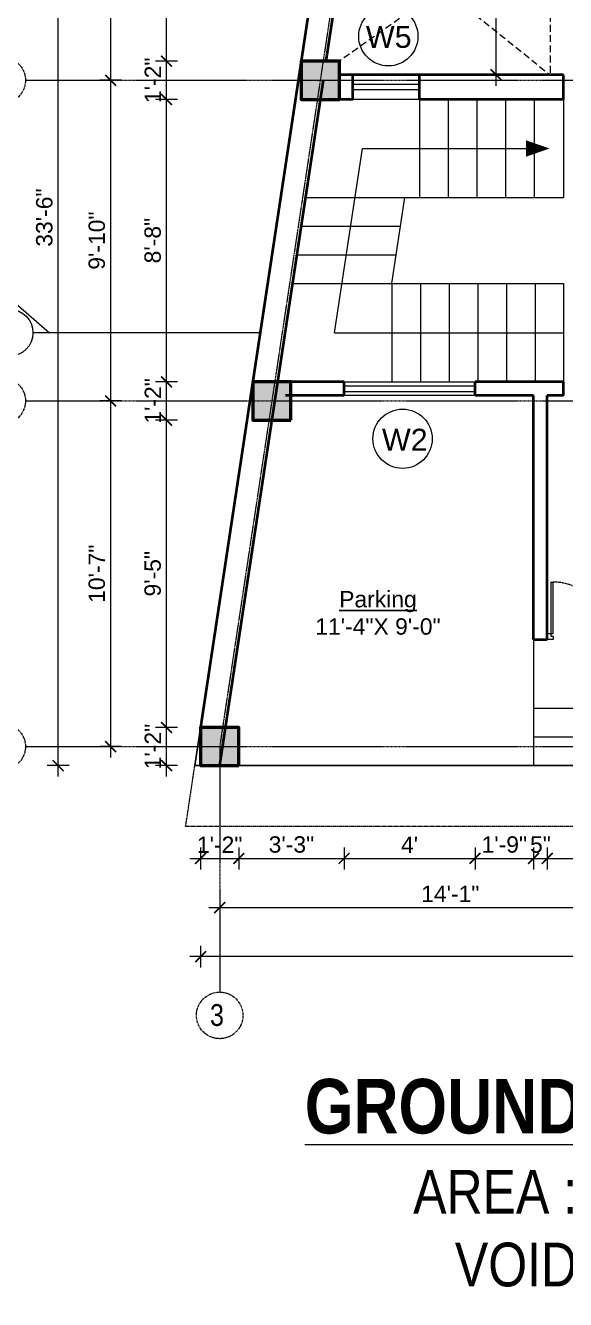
# Model space of a CAD drawing. Header units: inches. Extents: x 137851 to 141026, y -21374 to -19129.
# Drawn here: x 138116.1 to 138314, y -19929.7 to -19462.8 of the extents above; entities that cross this region are included whole.
import ezdxf

# ---------------------------------------------------------------- set-up
doc = ezdxf.new("R2010")
doc.units = ezdxf.units.IN
doc.header["$LTSCALE"] = 0.5
doc.header["$MEASUREMENT"] = 0
doc.header["$PDMODE"] = 66
doc.linetypes.add('CENTER', pattern=[2, 1.25, -0.25, 0.25, -0.25])
doc.linetypes.add('HIDDEN', pattern=[0.375, 0.25, -0.125])
for name, color, linetype, lineweight in [('Annotate-Lite.w', 177, 'Continuous', 9), ('Annotations-Bold.w', 177, 'Continuous', 13), ('C-COLUMN', 1, 'Continuous', 50), ('DIM', 4, 'Continuous', 5), ('DIM 1-100', 4, 'Continuous', 13), ('Door-Window.w', 4, 'Continuous', 15), ('HACTH', 253, 'Continuous', 9), ('stair', 132, 'Continuous', 13), ('TEXT', 220, 'Continuous', 9), ('Text-100.w', 254, 'Continuous', 9), ('wall', 1, 'Continuous', 40), ('window', 4, 'Continuous', 13)]:
    doc.layers.add(name, color=color, linetype=linetype, lineweight=lineweight)
doc.styles.add('ARAIL', font='ARIALN.TTF')
doc.styles.add('arial', font='arial.ttf')
doc.styles.add('arial.', font='arial.ttf')
doc.styles.add('gaurav', font='arial.ttf')
doc.styles.get("Standard").update_dxf_attribs({"font": 'arial.ttf'})
doc.dimstyles.new('1 by 96', dxfattribs={"dimtxt": 6, "dimasz": 4, "dimexe": 4, "dimexo": 4, "dimgap": 2, "dimtad": 1, "dimdec": 0, "dimzin": 0, "dimdsep": 46, "dimlunit": 4, "dimtxsty": 'Standard', "dimblk": 'ARCHTICK', "dimcen": 0, "dimdle": 4, "dimadec": 0, "dimazin": 0, "dimtfac": 1, "dimtdec": 0, "dimtix": 1, "dimtofl": 0, "dimtmove": 1, "dimatfit": 3, "dimldrblk": 'ARCHTICK', "dimfxl": 4, "dimfxlon": 1, "dimtolj": 1, "dimtzin": 0, "dimlwd": -1, "dimlwe": -1, "dimarcsym": 0})

# ---------------------------------------------------------------- blocks, each defined once
blk = doc.blocks.new('FDFDRE')
at = {"ltscale": 3}
for p, q in [((165701.11, -58637.82), (165701.1, -58641.5)), ((165701.1, -58641.5), (165703.55, -58641.5)), ((165704.78, -58637.83), (165701.11, -58637.82)), ((165703.55, -58641.5), (165703.53, -58672.63)), ((165704.78, -58639.66), (165703.55, -58639.66)), ((165703.55, -58639.66), (165703.55, -58641.5)), ((165703.55, -58641.5), (165704.78, -58641.5)), ((165704.78, -58641.5), (165704.76, -58672.65)), ((165704.78, -58639.66), (165704.78, -58637.83)), ((165766.98, -58637.83), (165770.65, -58637.82)), ((165766.98, -58639.66), (165766.98, -58637.83)), ((165766.98, -58639.66), (165768.2, -58639.66)), ((165766.98, -58641.5), (165767, -58672.65)), ((165768.2, -58641.5), (165766.98, -58641.5)), ((165768.2, -58639.66), (165768.2, -58641.5)), ((165770.65, -58641.5), (165768.2, -58641.5)), ((165768.2, -58641.5), (165768.22, -58672.63)), ((165770.65, -58637.82), (165770.65, -58641.5)), ((165703.53, -58672.63), (165704.76, -58672.65)), ((165768.22, -58672.63), (165767, -58672.65))]:
    blk.add_line(p, q, dxfattribs=at)
at = {"layer": 'Door-Window.w', "color": 9, "linetype": 'HIDDEN', "lineweight": 18}
for centre, start, end in [((165704.78, -58641.5), 269.96183, 3.38353), ((165766.98, -58641.5), 176.61647, 270.03817)]:
    blk.add_arc(centre, 31.16, start, end, dxfattribs=at)
blk = doc.blocks.new('_ArchTick')
at = {"color": 0, "linetype": 'ByBlock', "const_width": 0.15}
blk.add_lwpolyline([(-0.5, -0.5), (0.5, 0.5)], dxfattribs=at)
blk = doc.blocks.new('*D264')
at = {"layer": 'Defpoints', "color": 0, "transparency": 16777216}
for p in [(138167.79, -19720.04), (138180.28, -19720.04), (138180.28, -19734.04)]:
    blk.add_point(p, dxfattribs=at)
at = {"layer": 'DIM 1-100', "color": 0, "transparency": 16777216}
for p, q in [((138167.79, -19738.04), (138167.79, -19716.04)), ((138171.79, -19720.04), (138163.79, -19720.04)), ((138171.79, -19734.04), (138163.79, -19734.04))]:
    blk.add_line(p, q, dxfattribs=at)
at = {"layer": 'DIM 1-100', "color": 0, "transparency": 16777216, "xscale": 4, "yscale": 4, "zscale": 4}
for p, rotation in [((138167.79, -19720.04), 90), ((138167.79, -19734.04), 270)]:
    blk.add_blockref('_ArchTick', p, dxfattribs=dict(at, rotation=rotation))
at = {"layer": 'DIM 1-100', "color": 0, "transparency": 16777216, "insert": (138162.78, -19727.04), "char_height": 6, "attachment_point": 5, "rotation": 90}
blk.add_mtext('\\A1;1\'-2"', dxfattribs=at)
blk = doc.blocks.new('*D265')
at = {"layer": 'Defpoints', "color": 0, "transparency": 16777216}
for p in [(138167.79, -19607.39), (138199.4, -19607.39), (138180.28, -19720.04)]:
    blk.add_point(p, dxfattribs=at)
at = {"layer": 'DIM 1-100', "color": 0, "transparency": 16777216}
for p, q in [((138167.79, -19724.04), (138167.79, -19603.39)), ((138171.79, -19607.39), (138163.79, -19607.39)), ((138171.79, -19720.04), (138163.79, -19720.04))]:
    blk.add_line(p, q, dxfattribs=at)
at = {"layer": 'DIM 1-100', "color": 0, "transparency": 16777216, "xscale": 4, "yscale": 4, "zscale": 4}
for p, rotation in [((138167.79, -19607.39), 90), ((138167.79, -19720.04), 270)]:
    blk.add_blockref('_ArchTick', p, dxfattribs=dict(at, rotation=rotation))
at = {"layer": 'DIM 1-100', "color": 0, "transparency": 16777216, "insert": (138162.73, -19663.71), "char_height": 6, "attachment_point": 5, "rotation": 90}
blk.add_mtext('\\A1;9\'-5"', dxfattribs=at)
blk = doc.blocks.new('*D266')
at = {"layer": 'Defpoints', "color": 0, "transparency": 16777216}
for p in [(138167.79, -19593.39), (138199.4, -19593.39), (138199.4, -19607.39)]:
    blk.add_point(p, dxfattribs=at)
at = {"layer": 'DIM 1-100', "color": 0, "transparency": 16777216}
for p, q in [((138167.79, -19611.39), (138167.79, -19589.39)), ((138171.79, -19593.39), (138163.79, -19593.39)), ((138171.79, -19607.39), (138163.79, -19607.39))]:
    blk.add_line(p, q, dxfattribs=at)
at = {"layer": 'DIM 1-100', "color": 0, "transparency": 16777216, "xscale": 4, "yscale": 4, "zscale": 4}
for p, rotation in [((138167.79, -19593.39), 90), ((138167.79, -19607.39), 270)]:
    blk.add_blockref('_ArchTick', p, dxfattribs=dict(at, rotation=rotation))
at = {"layer": 'DIM 1-100', "color": 0, "transparency": 16777216, "insert": (138162.78, -19600.39), "char_height": 6, "attachment_point": 5, "rotation": 90}
blk.add_mtext('\\A1;1\'-2"', dxfattribs=at)
blk = doc.blocks.new('*D267')
at = {"layer": 'Defpoints', "color": 0, "transparency": 16777216}
for p in [(138167.79, -19489.89), (138217.14, -19489.89), (138199.4, -19593.39)]:
    blk.add_point(p, dxfattribs=at)
at = {"layer": 'DIM 1-100', "color": 0, "transparency": 16777216}
for p, q in [((138167.79, -19597.39), (138167.79, -19485.89)), ((138171.79, -19489.89), (138163.79, -19489.89)), ((138171.79, -19593.39), (138163.79, -19593.39))]:
    blk.add_line(p, q, dxfattribs=at)
at = {"layer": 'DIM 1-100', "color": 0, "transparency": 16777216, "xscale": 4, "yscale": 4, "zscale": 4}
for p, rotation in [((138167.79, -19489.89), 90), ((138167.79, -19593.39), 270)]:
    blk.add_blockref('_ArchTick', p, dxfattribs=dict(at, rotation=rotation))
at = {"layer": 'DIM 1-100', "color": 0, "transparency": 16777216, "insert": (138162.73, -19541.64), "char_height": 6, "attachment_point": 5, "rotation": 90}
blk.add_mtext('\\A1;8\'-8"', dxfattribs=at)
blk = doc.blocks.new('*D268')
at = {"layer": 'Defpoints', "color": 0, "transparency": 16777216}
for p in [(138167.79, -19475.89), (138217.14, -19475.89), (138217.14, -19489.89)]:
    blk.add_point(p, dxfattribs=at)
at = {"layer": 'DIM 1-100', "color": 0, "transparency": 16777216}
for p, q in [((138167.79, -19493.89), (138167.79, -19471.89)), ((138171.79, -19475.89), (138163.79, -19475.89)), ((138171.79, -19489.89), (138163.79, -19489.89))]:
    blk.add_line(p, q, dxfattribs=at)
at = {"layer": 'DIM 1-100', "color": 0, "transparency": 16777216, "xscale": 4, "yscale": 4, "zscale": 4}
for p, rotation in [((138167.79, -19475.89), 90), ((138167.79, -19489.89), 270)]:
    blk.add_blockref('_ArchTick', p, dxfattribs=dict(at, rotation=rotation))
at = {"layer": 'DIM 1-100', "color": 0, "transparency": 16777216, "insert": (138162.78, -19482.89), "char_height": 6, "attachment_point": 5, "rotation": 90}
blk.add_mtext('\\A1;1\'-2"', dxfattribs=at)
blk = doc.blocks.new('*D269')
at = {"layer": 'Defpoints', "color": 0, "transparency": 16777216}
for p in [(138167.79, -19346.83), (138238.75, -19346.83), (138217.14, -19475.89)]:
    blk.add_point(p, dxfattribs=at)
at = {"layer": 'DIM 1-100', "color": 0, "transparency": 16777216}
for p, q in [((138171.79, -19346.83), (138163.79, -19346.83)), ((138167.79, -19479.89), (138167.79, -19342.83)), ((138171.79, -19475.89), (138163.79, -19475.89))]:
    blk.add_line(p, q, dxfattribs=at)
at = {"layer": 'DIM 1-100', "color": 0, "transparency": 16777216, "xscale": 4, "yscale": 4, "zscale": 4}
for p, rotation in [((138167.79, -19346.83), 90), ((138167.79, -19475.89), 270)]:
    blk.add_blockref('_ArchTick', p, dxfattribs=dict(at, rotation=rotation))
at = {"layer": 'DIM 1-100', "color": 0, "transparency": 16777216, "insert": (138162.73, -19411.36), "char_height": 6, "attachment_point": 5, "rotation": 90}
blk.add_mtext('\\A1;10\'-9"', dxfattribs=at)
blk = doc.blocks.new('*D255')
at = {"layer": 'Defpoints', "color": 0, "transparency": 16777216}
for p in [(138245.75, -19339.83), (138147.32, -19482.89), (138224.14, -19482.89)]:
    blk.add_point(p, dxfattribs=at)
at = {"layer": 'DIM 1-100', "color": 0, "transparency": 16777216}
for p, q in [((138147.32, -19335.83), (138147.32, -19486.89)), ((138151.32, -19339.83), (138143.32, -19339.83)), ((138151.32, -19482.89), (138143.32, -19482.89))]:
    blk.add_line(p, q, dxfattribs=at)
at = {"layer": 'DIM 1-100', "color": 0, "transparency": 16777216, "xscale": 4, "yscale": 4, "zscale": 4}
for p, rotation in [((138147.32, -19339.83), 90), ((138147.32, -19482.89), 270)]:
    blk.add_blockref('_ArchTick', p, dxfattribs=dict(at, rotation=rotation))
at = {"layer": 'DIM 1-100', "color": 0, "transparency": 16777216, "insert": (138142.31, -19411.36), "char_height": 6, "attachment_point": 5, "rotation": 90}
blk.add_mtext('\\A1;11\'-11"', dxfattribs=at)
blk = doc.blocks.new('*D256')
at = {"layer": 'Defpoints', "color": 0, "transparency": 16777216}
for p in [(138224.14, -19482.89), (138147.32, -19600.39), (138206.4, -19600.39)]:
    blk.add_point(p, dxfattribs=at)
at = {"layer": 'DIM 1-100', "color": 0, "transparency": 16777216}
for p, q in [((138147.32, -19478.89), (138147.32, -19604.39)), ((138151.32, -19482.89), (138143.32, -19482.89)), ((138151.32, -19600.39), (138143.32, -19600.39))]:
    blk.add_line(p, q, dxfattribs=at)
at = {"layer": 'DIM 1-100', "color": 0, "transparency": 16777216, "xscale": 4, "yscale": 4, "zscale": 4}
for p, rotation in [((138147.32, -19482.89), 90), ((138147.32, -19600.39), 270)]:
    blk.add_blockref('_ArchTick', p, dxfattribs=dict(at, rotation=rotation))
at = {"layer": 'DIM 1-100', "color": 0, "transparency": 16777216, "insert": (138142.26, -19541.64), "char_height": 6, "attachment_point": 5, "rotation": 90}
blk.add_mtext('\\A1;9\'-10"', dxfattribs=at)
blk = doc.blocks.new('*D257')
at = {"layer": 'Defpoints', "color": 0, "transparency": 16777216}
for p in [(138206.4, -19600.39), (138147.32, -19727.04), (138187.28, -19727.04)]:
    blk.add_point(p, dxfattribs=at)
at = {"layer": 'DIM 1-100', "color": 0, "transparency": 16777216}
for p, q in [((138147.32, -19596.39), (138147.32, -19731.04)), ((138151.32, -19600.39), (138143.32, -19600.39)), ((138151.32, -19727.04), (138143.32, -19727.04))]:
    blk.add_line(p, q, dxfattribs=at)
at = {"layer": 'DIM 1-100', "color": 0, "transparency": 16777216, "xscale": 4, "yscale": 4, "zscale": 4}
for p, rotation in [((138147.32, -19600.39), 90), ((138147.32, -19727.04), 270)]:
    blk.add_blockref('_ArchTick', p, dxfattribs=dict(at, rotation=rotation))
at = {"layer": 'DIM 1-100', "color": 0, "transparency": 16777216, "insert": (138142.26, -19663.71), "char_height": 6, "attachment_point": 5, "rotation": 90}
blk.add_mtext('\\A1;10\'-7"', dxfattribs=at)
blk = doc.blocks.new('*D258')
at = {"layer": 'Defpoints', "color": 0, "transparency": 16777216}
for p in [(138128.07, -19332.36), (138238.81, -19332.36), (138180.28, -19734.04)]:
    blk.add_point(p, dxfattribs=at)
at = {"layer": 'DIM 1-100', "color": 0, "transparency": 16777216}
for p, q in [((138128.07, -19738.04), (138128.07, -19328.36)), ((138132.07, -19332.36), (138124.07, -19332.36)), ((138132.07, -19734.04), (138124.07, -19734.04))]:
    blk.add_line(p, q, dxfattribs=at)
at = {"layer": 'DIM 1-100', "color": 0, "transparency": 16777216, "xscale": 4, "yscale": 4, "zscale": 4}
for p, rotation in [((138128.07, -19332.36), 90), ((138128.07, -19734.04), 270)]:
    blk.add_blockref('_ArchTick', p, dxfattribs=dict(at, rotation=rotation))
at = {"layer": 'DIM 1-100', "color": 0, "transparency": 16777216, "insert": (138123.01, -19533.2), "char_height": 6, "attachment_point": 5, "rotation": 90}
blk.add_mtext('\\A1;33\'-6"', dxfattribs=at)
blk = doc.blocks.new('*D295')
at = {"layer": 'Defpoints', "color": 0, "transparency": 16777216}
for p in [(138180.28, -19734.04), (138194.28, -19734.04), (138194.28, -19768.04)]:
    blk.add_point(p, dxfattribs=at)
at = {"layer": 'DIM 1-100', "color": 0, "transparency": 16777216}
for p, q in [((138180.28, -19764.04), (138180.28, -19772.04)), ((138194.28, -19764.04), (138194.28, -19772.04)), ((138176.28, -19768.04), (138198.28, -19768.04))]:
    blk.add_line(p, q, dxfattribs=at)
at = {"layer": 'DIM 1-100', "color": 0, "transparency": 16777216, "xscale": 4, "yscale": 4, "zscale": 4, "rotation": 180}
blk.add_blockref('_ArchTick', (138180.28, -19768.04), dxfattribs=at)
at = {"layer": 'DIM 1-100', "color": 0, "transparency": 16777216, "xscale": 4, "yscale": 4, "zscale": 4}
blk.add_blockref('_ArchTick', (138194.28, -19768.04), dxfattribs=at)
at = {"layer": 'DIM 1-100', "color": 0, "transparency": 16777216, "insert": (138187.28, -19763.03), "char_height": 6, "attachment_point": 5}
blk.add_mtext('\\A1;1\'-2"', dxfattribs=at)
blk = doc.blocks.new('*D296')
at = {"layer": 'Defpoints', "color": 0, "transparency": 16777216}
for p in [(138232.87, -19598.39), (138194.28, -19734.04), (138232.87, -19768.04)]:
    blk.add_point(p, dxfattribs=at)
at = {"layer": 'DIM 1-100', "color": 0, "transparency": 16777216}
for p, q in [((138194.28, -19764.04), (138194.28, -19772.04)), ((138232.87, -19764.04), (138232.87, -19772.04)), ((138190.28, -19768.04), (138236.87, -19768.04))]:
    blk.add_line(p, q, dxfattribs=at)
at = {"layer": 'DIM 1-100', "color": 0, "transparency": 16777216, "xscale": 4, "yscale": 4, "zscale": 4, "rotation": 180}
blk.add_blockref('_ArchTick', (138194.28, -19768.04), dxfattribs=at)
at = {"layer": 'DIM 1-100', "color": 0, "transparency": 16777216, "xscale": 4, "yscale": 4, "zscale": 4}
blk.add_blockref('_ArchTick', (138232.87, -19768.04), dxfattribs=at)
at = {"layer": 'DIM 1-100', "color": 0, "transparency": 16777216, "insert": (138213.58, -19762.97), "char_height": 6, "attachment_point": 5}
blk.add_mtext('\\A1;3\'-3"', dxfattribs=at)
blk = doc.blocks.new('*D297')
at = {"layer": 'Defpoints', "color": 0, "transparency": 16777216}
for p in [(138232.87, -19598.39), (138280.87, -19598.39), (138280.87, -19768.04)]:
    blk.add_point(p, dxfattribs=at)
at = {"layer": 'DIM 1-100', "color": 0, "transparency": 16777216}
for p, q in [((138232.87, -19764.04), (138232.87, -19772.04)), ((138280.87, -19764.04), (138280.87, -19772.04)), ((138228.87, -19768.04), (138284.87, -19768.04))]:
    blk.add_line(p, q, dxfattribs=at)
at = {"layer": 'DIM 1-100', "color": 0, "transparency": 16777216, "xscale": 4, "yscale": 4, "zscale": 4, "rotation": 180}
blk.add_blockref('_ArchTick', (138232.87, -19768.04), dxfattribs=at)
at = {"layer": 'DIM 1-100', "color": 0, "transparency": 16777216, "xscale": 4, "yscale": 4, "zscale": 4}
blk.add_blockref('_ArchTick', (138280.87, -19768.04), dxfattribs=at)
at = {"layer": 'DIM 1-100', "color": 0, "transparency": 16777216, "insert": (138256.87, -19763.04), "char_height": 6, "attachment_point": 5}
blk.add_mtext("\\A1;4'", dxfattribs=at)
blk = doc.blocks.new('*D298')
at = {"layer": 'Defpoints', "color": 0, "transparency": 16777216}
for p in [(138280.87, -19598.39), (138302.35, -19598.39), (138302.35, -19768.04)]:
    blk.add_point(p, dxfattribs=at)
at = {"layer": 'DIM 1-100', "color": 0, "transparency": 16777216}
for p, q in [((138280.87, -19764.04), (138280.87, -19772.04)), ((138302.35, -19764.04), (138302.35, -19772.04)), ((138276.87, -19768.04), (138306.35, -19768.04))]:
    blk.add_line(p, q, dxfattribs=at)
at = {"layer": 'DIM 1-100', "color": 0, "transparency": 16777216, "xscale": 4, "yscale": 4, "zscale": 4, "rotation": 180}
blk.add_blockref('_ArchTick', (138280.87, -19768.04), dxfattribs=at)
at = {"layer": 'DIM 1-100', "color": 0, "transparency": 16777216, "xscale": 4, "yscale": 4, "zscale": 4}
blk.add_blockref('_ArchTick', (138302.35, -19768.04), dxfattribs=at)
at = {"layer": 'DIM 1-100', "color": 0, "transparency": 16777216, "insert": (138291.61, -19762.98), "char_height": 6, "attachment_point": 5}
blk.add_mtext('\\A1;1\'-9"', dxfattribs=at)
blk = doc.blocks.new('*D299')
at = {"layer": 'Defpoints', "color": 0, "transparency": 16777216}
for p in [(138302.35, -19598.39), (138307.35, -19687.8), (138307.35, -19768.04)]:
    blk.add_point(p, dxfattribs=at)
at = {"layer": 'DIM 1-100', "color": 0, "transparency": 16777216}
for p, q in [((138302.35, -19764.04), (138302.35, -19772.04)), ((138307.35, -19764.04), (138307.35, -19772.04))]:
    blk.add_line(p, q, dxfattribs=at)
at = {"layer": 'DIM 1-100', "color": 0, "transparency": 16777216, "insert": (138304.85, -19762.99), "char_height": 6, "attachment_point": 5}
blk.add_mtext('\\A1;5"', dxfattribs=at)
blk = doc.blocks.new('*D287')
at = {"layer": 'Defpoints', "color": 0, "transparency": 16777216}
for p in [(138307.35, -19687.8), (138349.35, -19734.04), (138349.35, -19768.04)]:
    blk.add_point(p, dxfattribs=at)
at = {"layer": 'DIM 1-100', "color": 0, "transparency": 16777216}
for p, q in [((138307.35, -19764.04), (138307.35, -19772.04)), ((138349.35, -19764.04), (138349.35, -19772.04)), ((138303.35, -19768.04), (138353.35, -19768.04))]:
    blk.add_line(p, q, dxfattribs=at)
at = {"layer": 'DIM 1-100', "color": 0, "transparency": 16777216, "xscale": 4, "yscale": 4, "zscale": 4, "rotation": 180}
blk.add_blockref('_ArchTick', (138307.35, -19768.04), dxfattribs=at)
at = {"layer": 'DIM 1-100', "color": 0, "transparency": 16777216, "xscale": 4, "yscale": 4, "zscale": 4}
blk.add_blockref('_ArchTick', (138349.35, -19768.04), dxfattribs=at)
at = {"layer": 'DIM 1-100', "color": 0, "transparency": 16777216, "insert": (138328.35, -19762.97), "char_height": 6, "attachment_point": 5}
blk.add_mtext('\\A1;3\'-6"', dxfattribs=at)
blk = doc.blocks.new('*D292')
at = {"layer": 'Defpoints', "color": 0, "transparency": 16777216}
for p in [(138187.28, -19733.96), (138356.35, -19734.04), (138356.35, -19786.04)]:
    blk.add_point(p, dxfattribs=at)
at = {"layer": 'DIM 1-100', "color": 0, "transparency": 16777216}
for p, q in [((138183.28, -19786.04), (138360.35, -19786.04)), ((138187.28, -19782.04), (138187.28, -19790.04)), ((138356.35, -19782.04), (138356.35, -19790.04))]:
    blk.add_line(p, q, dxfattribs=at)
at = {"layer": 'DIM 1-100', "color": 0, "transparency": 16777216, "xscale": 4, "yscale": 4, "zscale": 4, "rotation": 180}
blk.add_blockref('_ArchTick', (138187.28, -19786.04), dxfattribs=at)
at = {"layer": 'DIM 1-100', "color": 0, "transparency": 16777216, "xscale": 4, "yscale": 4, "zscale": 4}
blk.add_blockref('_ArchTick', (138356.35, -19786.04), dxfattribs=at)
at = {"layer": 'DIM 1-100', "color": 0, "transparency": 16777216, "insert": (138271.81, -19781.03), "char_height": 6, "attachment_point": 5}
blk.add_mtext('\\A1;14\'-1"', dxfattribs=at)
blk = doc.blocks.new('*D207')
at = {"layer": 'Defpoints', "color": 0, "transparency": 16777216}
for p in [(138180.28, -19734.04), (138481.58, -19734.04), (138180.28, -19804.04)]:
    blk.add_point(p, dxfattribs=at)
at = {"layer": 'DIM 1-100', "color": 0, "transparency": 16777216}
for p, q in [((138180.28, -19800.04), (138180.28, -19808.04)), ((138481.58, -19800.04), (138481.58, -19808.04)), ((138485.58, -19804.04), (138176.28, -19804.04))]:
    blk.add_line(p, q, dxfattribs=at)
at = {"layer": 'DIM 1-100', "color": 0, "transparency": 16777216, "xscale": 4, "yscale": 4, "zscale": 4, "rotation": 180}
blk.add_blockref('_ArchTick', (138180.28, -19804.04), dxfattribs=at)
at = {"layer": 'DIM 1-100', "color": 0, "transparency": 16777216, "xscale": 4, "yscale": 4, "zscale": 4}
blk.add_blockref('_ArchTick', (138481.58, -19804.04), dxfattribs=at)
at = {"layer": 'DIM 1-100', "color": 0, "transparency": 16777216, "insert": (138330.93, -19798.98), "char_height": 6, "attachment_point": 5}
blk.add_mtext('\\A1;25\'-1"', dxfattribs=at)
blk = doc.blocks.new('*D209')
at = {"layer": 'Defpoints', "color": 0, "transparency": 16777216}
for p in [(138288.57, -19421.35), (138308.35, -19421.35), (138308.35, -19480.89)]:
    blk.add_point(p, dxfattribs=at)
at = {"layer": 'DIM 1-100', "color": 0, "transparency": 16777216}
for p, q in [((138292.57, -19421.35), (138284.57, -19421.35)), ((138288.57, -19484.89), (138288.57, -19417.35)), ((138292.57, -19480.89), (138284.57, -19480.89))]:
    blk.add_line(p, q, dxfattribs=at)
at = {"layer": 'DIM 1-100', "color": 0, "transparency": 16777216, "xscale": 4, "yscale": 4, "zscale": 4}
for p, rotation in [((138288.57, -19421.35), 90), ((138288.57, -19480.89), 270)]:
    blk.add_blockref('_ArchTick', p, dxfattribs=dict(at, rotation=rotation))
at = {"layer": 'DIM 1-100', "color": 0, "transparency": 16777216, "insert": (138283.52, -19451.12), "char_height": 6, "attachment_point": 5, "rotation": 90}
blk.add_mtext("\\A1;5'", dxfattribs=at)

msp = doc.modelspace()

# ---------------------------------------------------------------- hatches: boundary and pattern name
at = {"layer": 'C-COLUMN'}
h = msp.add_hatch(color=256, dxfattribs=at)
h.dxf.hatch_style = 1
h.paths.add_polyline_path([(138217.14, -19475.89), (138217.14, -19489.89), (138231.14, -19489.89), (138231.14, -19475.89)])
h = msp.add_hatch(color=256, dxfattribs=at)
h.dxf.hatch_style = 1
h.paths.add_polyline_path([(138199.4, -19593.39), (138199.4, -19607.39), (138213.4, -19607.39), (138213.4, -19593.39)])
h = msp.add_hatch(color=256, dxfattribs=at)
h.dxf.hatch_style = 1
h.paths.add_polyline_path([(138180.28, -19720.04), (138180.28, -19734.04), (138194.28, -19734.04), (138194.28, -19720.04)])

# ---------------------------------------------------------------- linework, layer by layer
at = {"layer": 'Annotate-Lite.w', "ltscale": 0.005}
for centre in [(138249.1, -19466.79), (138254.3, -19614.25)]:
    msp.add_circle(centre, 10.86, dxfattribs=at)
at = {"layer": 'Annotations-Bold.w', "linetype": 'CENTER', "ltscale": 0.3}
for p, q in [((138116.1, -19482.89), (138562.85, -19482.89)), ((138116.1, -19600.39), (138562.85, -19600.39)), ((138116.1, -19727.04), (138562.85, -19727.04))]:
    msp.add_line(p, q, dxfattribs=at)
msp.add_lwpolyline([(138245.75, -19256.82), (138245.75, -19339.83), (138224.14, -19482.89), (138206.4, -19600.39), (138187.28, -19727.04), (138187.28, -19817.04)], dxfattribs=at)
at = {"layer": 'Annotations-Bold.w', "linetype": 'CENTER', "ltscale": 1.5}
for centre in [(138107.56, -19482.89), (138107.56, -19600.39), (138107.56, -19727.04), (138187.28, -19825.57)]:
    msp.add_circle(centre, 8.53, dxfattribs=at)
at = {"layer": 'C-COLUMN'}
for points in [[(138231.14, -19489.89), (138231.14, -19475.89), (138217.14, -19475.89), (138217.14, -19489.89)], [(138213.4, -19607.39), (138213.4, -19593.39), (138199.4, -19593.39), (138199.4, -19607.39)], [(138194.28, -19734.04), (138194.28, -19720.04), (138180.28, -19720.04), (138180.28, -19734.04)]]:
    msp.add_lwpolyline(points, close=True, dxfattribs=at)
at = {"layer": 'Defpoints'}
msp.add_lwpolyline([(138238.81, -19332.36), (138481.58, -19341.93), (138481.58, -19734.04), (138178.18, -19733.93), (138238.81, -19332.36)], dxfattribs=at)
at = {"layer": 'DIM'}
for p, q in [((138229.42, -19575.39), (138239.62, -19507.89)), ((138239.62, -19507.89), (138299.55, -19507.89, 0)), ((138229.42, -19575.39), (138313.35, -19575.39))]:
    msp.add_line(p, q, dxfattribs=at)
at = {"layer": 'HACTH', "linetype": 'HIDDEN', "ltscale": 20}
for p, q in [((138308.35, -19421.35), (138231.14, -19475.89)), ((138234.48, -19421.35), (138308.35, -19480.89))]:
    msp.add_line(p, q, dxfattribs=at)
at = {"layer": 'HACTH', "linetype": 'HIDDEN', "ltscale": 0.3}
for p, q in [((138174.79, -19756.37), (138179.98, -19722.04)), ((138352.35, -19756.37), (138174.79, -19756.37))]:
    msp.add_line(p, q, dxfattribs=at)
at = {"layer": 'HACTH', "linetype": 'HIDDEN', "ltscale": 20}
msp.add_lwpolyline([(138308.35, -19421.35), (138308.35, -19480.89), (138231.14, -19480.89), (138231.14, -19475.89), (138226.24, -19475.89), (138234.48, -19421.35), (138308.35, -19421.35)], dxfattribs=at)
at = {"layer": 'stair', "linetype": 'ByBlock'}
for p, q in [((138313.35, -19489.89), (138313.35, -19525.89)), ((138218.69, -19525.89), (138255.1, -19525.89)), ((138250.35, -19557.39), (138255.1, -19525.89)), ((138255.1, -19525.89), (138313.35, -19525.89)), ((138217.11, -19536.39), (138253.52, -19536.39)), ((138215.52, -19546.89), (138251.93, -19546.89)), ((138213.94, -19557.39), (138250.35, -19557.39)), ((138250.35, -19557.39), (138313.35, -19557.39)), ((138250.35, -19557.39), (138250.35, -19593.39)), ((138260.85, -19557.39), (138260.85, -19593.39)), ((138271.35, -19557.39), (138271.35, -19593.39)), ((138281.85, -19557.39), (138281.85, -19593.39)), ((138292.35, -19557.39), (138292.35, -19593.39)), ((138302.85, -19557.39), (138302.85, -19593.39)), ((138313.35, -19557.39), (138313.35, -19593.39)), ((138302.35, -19687.8), (138302.35, -19734.04)), ((138302.35, -19713.04), (138349.35, -19713.04)), ((138302.35, -19723.54), (138349.35, -19723.54)), ((138302.35, -19734.04), (138349.35, -19734.04))]:
    msp.add_line(p, q, dxfattribs=at)
for points in [[(138260.54, -19489.89), (138260.54, -19525.89)], [(138271.04, -19489.89), (138271.04, -19525.89)], [(138281.54, -19489.89), (138281.54, -19525.89)], [(138292.04, -19489.89), (138292.04, -19525.89)], [(138302.54, -19489.89), (138302.54, -19525.89)]]:
    msp.add_lwpolyline(points, dxfattribs=at)
at = {"layer": 'stair', "linetype": 'ByBlock', "elevation": 0}
msp.add_lwpolyline([(138299.55, -19507.89, 6, 0, 0), (138308.22, -19507.89, 0, 0, 0)], format="xyseb", dxfattribs=at)
at = {"layer": 'TEXT'}
for points in [[(138101.78, -19575.39), (138094.64, -19575.39), (138109.78, -19562.3), (138124.92, -19575.39)], [(138202.12, -19575.39), (138118.85, -19575.39)]]:
    msp.add_lwpolyline(points, dxfattribs=at)
msp.add_circle((138110.32, -19575.39), 8.53, dxfattribs=at)
at = {"layer": 'wall'}
for p, q in [((138225.38, -19421.35), (138217.14, -19475.89)), ((138217.14, -19475.89), (138180.28, -19720.04)), ((138217.14, -19475.89), (138180.28, -19720.04)), ((138313.35, -19480.89), (138231.14, -19480.89)), ((138236.14, -19489.89), (138236.14, -19480.89)), ((138260.54, -19489.89), (138260.54, -19480.89)), ((138313.35, -19489.89), (138313.35, -19480.89)), ((138236.14, -19489.89), (138224.13, -19489.89)), ((138313.35, -19489.89), (138260.54, -19489.89)), ((138232.87, -19593.39), (138208.5, -19593.39)), ((138232.87, -19593.39), (138208.5, -19593.39)), ((138232.87, -19598.39), (138232.87, -19593.39)), ((138313.35, -19593.39), (138280.87, -19593.39)), ((138313.35, -19593.39), (138280.87, -19593.39)), ((138280.87, -19598.39), (138280.87, -19593.39)), ((138313.35, -19598.39), (138313.35, -19593.39)), ((138232.87, -19598.39), (138211.4, -19598.39)), ((138302.35, -19598.39), (138280.87, -19598.39)), ((138302.35, -19687.8), (138302.35, -19598.39)), ((138313.35, -19598.39), (138307.35, -19598.39)), ((138307.35, -19687.8), (138307.35, -19598.39)), ((138302.35, -19687.8), (138307.35, -19687.8))]:
    msp.add_line(p, q, dxfattribs=at)
for points in [[(138234.48, -19421.35), (138226.24, -19475.89)], [(138234.48, -19421.35), (138226.24, -19475.89)], [(138217.14, -19475.89), (138180.28, -19720.04)], [(138225.19, -19482.89), (138187.27, -19734.04)], [(138225.19, -19482.89), (138187.27, -19734.04)]]:
    msp.add_lwpolyline(points, dxfattribs=at)
at = {"layer": 'window'}
for p, q in [((138260.54, -19480.89), (138236.14, -19480.89)), ((138236.14, -19484.29), (138260.54, -19484.29)), ((138236.14, -19486.29), (138260.54, -19486.29)), ((138260.54, -19489.89), (138236.14, -19489.89)), ((138232.87, -19593.39), (138280.87, -19593.39)), ((138232.87, -19594.89), (138280.87, -19594.89)), ((138232.87, -19596.89), (138280.87, -19596.89)), ((138280.87, -19598.39), (138232.87, -19598.39))]:
    msp.add_line(p, q, dxfattribs=at)

# ---------------------------------------------------------------- block references
at = {"layer": 'Door-Window.w', "ltscale": 0.005, "xscale": 0.6039383709985556, "yscale": 0.6039383709985556, "zscale": 0.6039383709985556, "rotation": 180}
msp.add_blockref('FDFDRE', (238422.6, -55101.43), dxfattribs=at)

# ---------------------------------------------------------------- texts
at = {"layer": 'Annotate-Lite.w', "ltscale": 0.005, "char_height": 8, "attachment_point": 1, "style": 'gaurav'}
for s, insert in [('W5', (138240.87, -19463)), ('W2', (138246.75, -19610.6))]:
    msp.add_mtext_dynamic_manual_height_columns(s, width=8, gutter_width=100, heights=[0], dxfattribs=dict(at, insert=insert))
at = {"layer": 'Annotations-Bold.w', "linetype": 'CENTER', "ltscale": 1.5, "insert": (138183.74, -19821.43), "char_height": 8, "attachment_point": 1, "style": 'ARAIL'}
msp.add_mtext_dynamic_manual_height_columns('3', width=6.5393, gutter_width=100, heights=[0], dxfattribs=at)
at = {"layer": 'TEXT', "lineweight": -2, "insert": (138245.29, -19678.09), "char_height": 6, "width": 127.5059, "attachment_point": 5, "style": 'arial.'}
msp.add_mtext('{\\LParking\\P}11\'-4"X 9\'-0"', dxfattribs=at)
at = {"layer": 'Text-100.w', "insert": (138343.79, -19848.84), "char_height": 20, "width": 569.1024, "attachment_point": 2, "style": 'arial'}
msp.add_mtext('\\A1;{\\fArial Narrow|b1|i0|c0|p34;\\L GROUND FLOOR PLAN\\P\\fArial Narrow|b0|i0|c0|p34;\\H0.8x;\\lAREA : 721.37 sq. ft.\\PVOID: 32.21 sq.ft}', dxfattribs=at)

# ---------------------------------------------------------------- dimensions: what is measured, and where the dimension line sits
at = {"layer": 'DIM 1-100'}
for base, p1, p2, angle, picture, middle in [((138128.07, -19332.36), (138180.28, -19734.04), (138238.81, -19332.36), 90, '*D258', (138123.01, -19533.2)), ((138147.32, -19482.89), (138245.75, -19339.83), (138224.14, -19482.89), 90, '*D255', (138142.31, -19411.36)), ((138167.79, -19346.83), (138217.14, -19475.89), (138238.75, -19346.83), 90, '*D269', (138162.73, -19411.36)), ((138288.57, -19421.35), (138308.35, -19480.89), (138308.35, -19421.35), 90, '*D209', (138283.52, -19451.12)), ((138147.32150572, -19600.38942009), (138224.14091758, -19482.88942009), (138206.40035307, -19600.38942009), 90, '*D256', (138142.2580678, -19541.63942009)), ((138167.79025572, -19489.88942009), (138199.40035307, -19593.38942009), (138217.14091758, -19489.88942009), 90, '*D267', (138162.7268178, -19541.63942009)), ((138147.32, -19727.04), (138206.4, -19600.39), (138187.28, -19727.04), 90, '*D257', (138142.26, -19663.71)), ((138232.87, -19768.04), (138194.28, -19734.04), (138232.87, -19598.39), 180, '*D296', (138213.58, -19762.97)), ((138280.87, -19768.04), (138232.87, -19598.39), (138280.87, -19598.39), 180, '*D297', (138256.87, -19763.04)), ((138302.35, -19768.04), (138280.87, -19598.39), (138302.35, -19598.39), 180, '*D298', (138291.61, -19762.98)), ((138307.35, -19768.04), (138302.35, -19598.39), (138307.35, -19687.8), 180, '*D299', (138304.85, -19762.99)), ((138167.79, -19607.39), (138180.28, -19720.04), (138199.4, -19607.39), 90, '*D265', (138162.73, -19663.71)), ((138349.35, -19768.04), (138307.35, -19687.8), (138349.35, -19734.04), 180, '*D287', (138328.35, -19762.97)), ((138180.28, -19804.04), (138481.58, -19734.04), (138180.28, -19734.04), 180, '*D207', (138330.93, -19798.98)), ((138356.35, -19786.04), (138187.28, -19733.96), (138356.35, -19734.04), 180, '*D292', (138271.81, -19781.03))]:
    dim = msp.add_linear_dim(base=base, p1=p1, p2=p2, angle=angle, dimstyle='1 by 96', dxfattribs=at)
    dim.commit()
    dim.dimension.update_dxf_attribs({"geometry": picture, "text_midpoint": middle})
for base, p1, p2, angle, picture, middle in [((138167.79, -19475.89), (138217.14, -19489.89), (138217.14, -19475.89), 90, '*D268', (138167.79, -19482.89)), ((138167.79, -19593.39), (138199.4, -19607.39), (138199.4, -19593.39), 90, '*D266', (138167.79, -19600.39)), ((138167.79, -19720.04), (138180.28, -19734.04), (138180.28, -19720.04), 90, '*D264', (138167.79, -19727.04)), ((138194.28, -19768.04), (138180.28, -19734.04), (138194.28, -19734.04), 180, '*D295', (138187.28, -19768.04))]:
    dim = msp.add_linear_dim(base=base, p1=p1, p2=p2, angle=angle, dimstyle='1 by 96', dxfattribs=at)
    dim.commit()
    dim.dimension.update_dxf_attribs({"geometry": picture, "text_midpoint": middle, "dimtype": 160})

doc.saveas('drawing.dxf')
